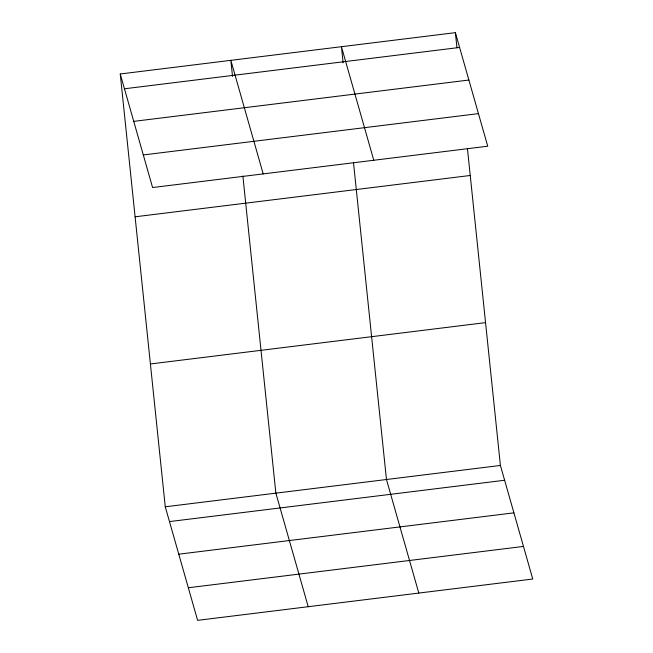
<?xml version="1.0" encoding="UTF-8"?>
<svg xmlns="http://www.w3.org/2000/svg" width="653" height="653" viewBox="0 0 653 653"><rect width="100%" height="100%" fill="white"/><g stroke="black" fill="none" stroke-linecap="round" stroke-linejoin="round"><path stroke-width="0.98" d="M120.242 73.977L455.386 32.65L487.734 146.207L152.59 187.542L120.242 73.977L165.266 506.793L197.614 620.35L532.758 579.023L500.41 465.458L467.417 148.321M124.462 88.784L459.598 47.449M133.743 121.368L468.878 80.041M143.309 154.949L478.445 113.622M135.106 216.804L470.242 175.477M150.41 363.966L485.546 322.631M165.266 506.793L500.41 465.458M169.486 521.592L504.622 480.257M178.767 554.185L513.911 512.85M188.333 587.757L523.469 546.43M373.785 160.263L341.437 46.706L343.111 62.794M418.81 593.071L386.462 479.514L353.469 162.368M263.192 173.902L230.836 60.337L232.517 76.434M308.216 606.71L275.868 493.154L242.875 176.008M455.386 32.65L456.953 47.734"/></g></svg>
